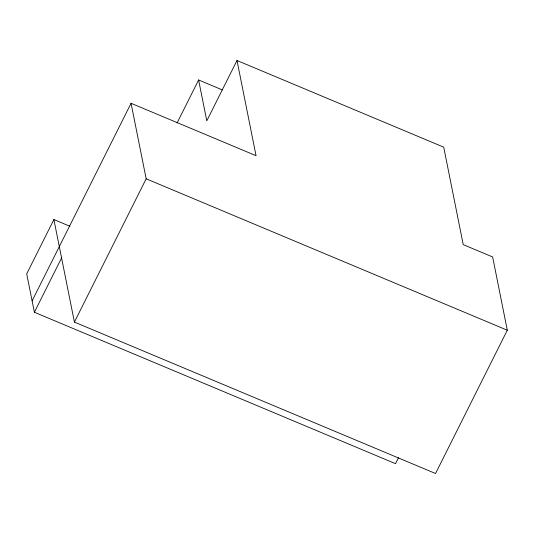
<?xml version="1.0" encoding="UTF-8"?>
<svg xmlns="http://www.w3.org/2000/svg" width="534" height="534" viewBox="0 0 534 534"><rect width="100%" height="100%" fill="white"/><g stroke="black" fill="none" stroke-linecap="round" stroke-linejoin="round"><path stroke-width="0.8" d="M69.994 226.296L53.894 219.541L26.7 273.842L34.39 312.257L395.52 463.672L398.498 457.725M32.107 300.882L131.057 103.282L256.046 155.688L237.003 60.496L443.721 147.17L463.225 244.625L492.642 256.961L507.3 330.212L435.544 473.504L74.413 322.089L53.894 219.541M34.39 312.257L61.577 257.955M74.413 322.089L146.169 178.797L131.057 103.282M177.094 122.92L198.608 79.96L222.431 89.946M237.003 60.496L206.785 120.831L198.608 79.96M146.169 178.797L507.3 330.212"/></g></svg>
